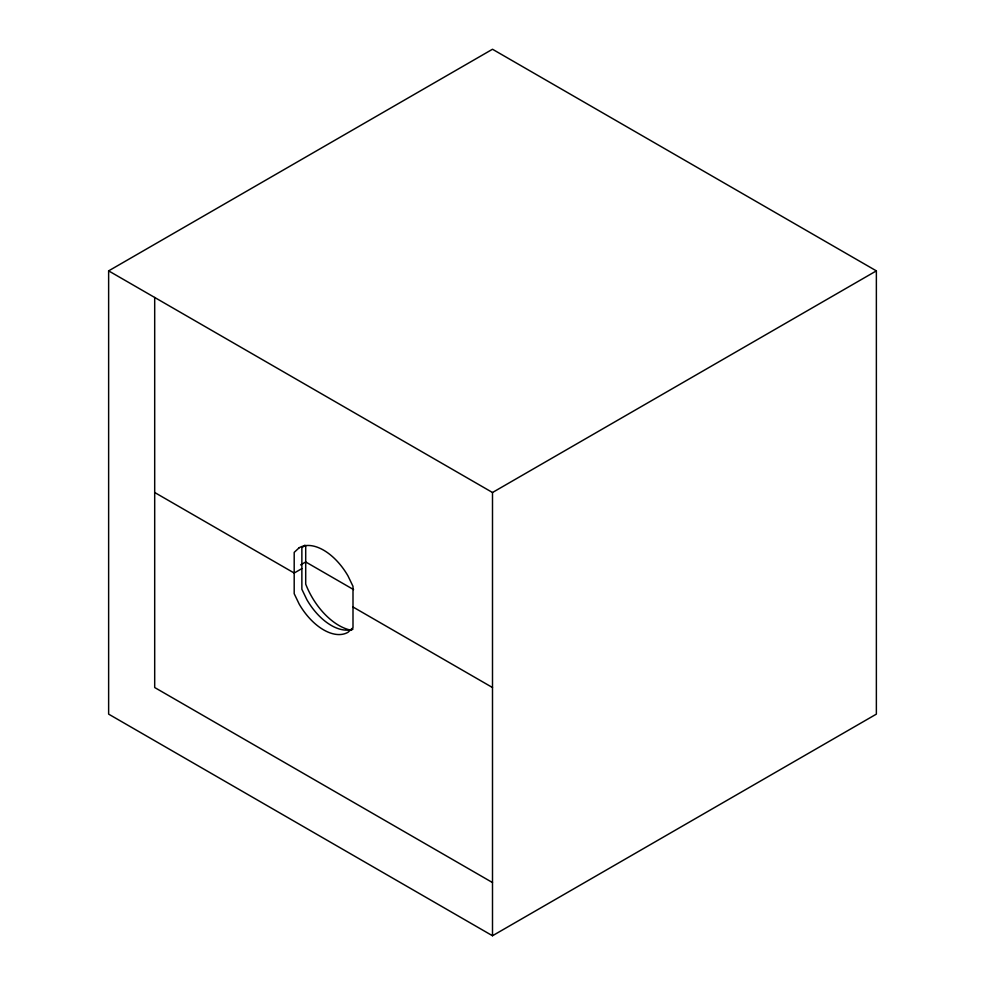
<?xml version="1.0" encoding="UTF-8"?>
<svg xmlns="http://www.w3.org/2000/svg" width="985" height="985" viewBox="0 0 985 985"><rect width="100%" height="100%" fill="white"/><g stroke="black" fill="none" stroke-linecap="round" stroke-linejoin="round"><path stroke-width="1.48" d="M304.87 545.161L301.866 547.943L301.866 589.264L306.864 599.668A48.807 28.183 60 0 0 352.999 629.095M108.633 270.875L492.5 49.25L876.367 270.875L876.367 714.125L492.5 935.75L108.633 714.125L108.633 270.875L492.5 492.5L876.367 270.875M300.597 564.91L305.707 561.955L353.578 589.596M301.866 568.604L294.195 573.036L154.694 492.5M352.999 606.994L492.5 687.53M492.5 882.56L154.694 687.53L154.694 297.47M492.5 492.5L492.5 935.75M305.707 545.702L305.707 584.117A54.286 31.348 60 0 0 351.62 630.302M299.194 547.746L294.195 552.376L294.195 593.696L299.194 604.101A48.807 28.183 60 0 0 348 632.284L352.999 627.654L352.999 586.334L348 575.929A48.807 28.183 60 0 0 299.194 547.746"/></g></svg>
